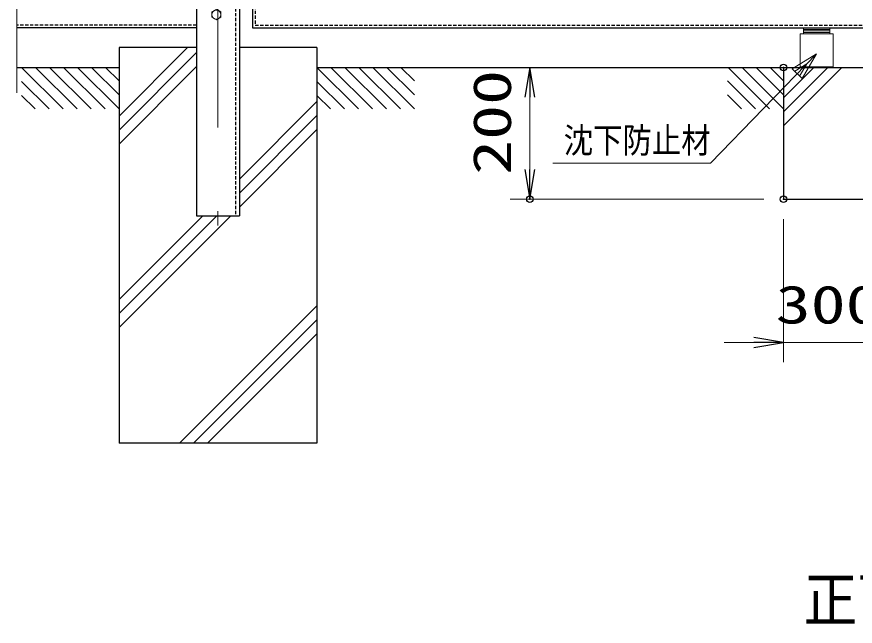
# Model space of a CAD drawing. Units: millimetres, scale not verified. Extents: x -5249 to 5251, y -3712 to 3712.
# Drawn here: x -1345 to -74, y -786 to 139 of the extents above; entities that cross this region are included whole.
import ezdxf
from ezdxf.enums import TextEntityAlignment as Align

# ---------------------------------------------------------------- set-up
doc = ezdxf.new("R2010")
doc.units = ezdxf.units.MM
doc.header["$LTSCALE"] = 20
doc.header["$PDMODE"] = 32
doc.header["$PDSIZE"] = 10
doc.linetypes.add('USER1', pattern=[0.375, 0.25, -0.125])
doc.linetypes.add('USER2', pattern=[50.8, 31.75, -6.35, 6.35, -6.35])
for name, color, linetype, lineweight in [('0-2_D-STR1', 1, 'Continuous', 25), ('0-4_0', 7, 'Continuous', 25), ('0-5_D-STR-DIM', 7, 'Continuous', 13), ('0-7_D-STR-TXT', 7, 'Continuous', 13), ('0-8_D-STR4', 7, 'Continuous', 25), ('0-9_D-BMK', 2, 'Continuous', 13), ('0-A_D-BGD', 7, 'Continuous', 25), ('0-B_D-STR3', 3, 'Continuous', 13)]:
    doc.layers.add(name, color=color, linetype=linetype, lineweight=lineweight)
doc.layers.add('0-6_Defpoints', color=7, linetype='Continuous')
doc.styles.add('ＭＳ ゴシック', font='')
doc.styles.get('ＭＳ ゴシック').set_extended_font_data('MS Gothic')

# ---------------------------------------------------------------- blocks, each defined once
blk = doc.blocks.new('DARROWS')
at = {"layer": '0-4_0'}
blk.add_line((0, 0), (-19.982, 0), dxfattribs=at)
blk.add_lwpolyline([(-20, -3.333), (0, 0), (-20, 3.333)], dxfattribs=at)

msp = doc.modelspace()

# ---------------------------------------------------------------- linework, layer by layer
at = {"layer": '0-2_D-STR1'}
for p, q in [((-1072.63, 1606.78), (-1072.63, -163.22)), ((-1007.63, 1606.78), (-1007.63, -163.22)), ((-987.63, 1591.78), (-987.63, 121.78)), ((-1072.63, 121.78), (-1345.2, 121.78)), ((-987.63, 121.78), (-37.63, 121.78)), ((-1072.63, -163.22), (-1007.63, -163.22))]:
    msp.add_line(p, q, dxfattribs=at)
at = {"layer": '0-2_D-STR1', "linetype": 'USER1'}
for p, q in [((-1013.63, 1606.78), (-1013.63, -163.22)), ((-983.63, 1587.78), (-983.63, 125.78)), ((-1072.63, 125.78), (-1345.2, 125.78)), ((-983.63, 125.78), (-41.63, 125.78))]:
    msp.add_line(p, q, dxfattribs=at)
at = {"layer": '0-5_D-STR-DIM'}
for p, q in [((-212.63, 61.78), (-597.18, 61.78)), ((-567.18, 16.78), (-567.18, -93.22)), ((-212.63, -138.22), (-597.18, -138.22)), ((-182.63, -168.22), (-182.63, -385.46)), ((-227.63, -355.46), (-272.63, -355.46)), ((-182.63, -355.46), (117.37, -355.46))]:
    msp.add_line(p, q, dxfattribs=at)
at = {"layer": '0-6_Defpoints'}
for p in [(-182.63, 61.78), (-567.18, -138.22), (-182.63, -138.22), (-182.63, -138.22)]:
    msp.add_point(p, dxfattribs=at)
at = {"layer": '0-7_D-STR-TXT'}
for p, q in [((-132.68, 82.43), (-293.61, -83.65)), ((-169.52, 59.69), (-132.68, 82.43)), ((-132.68, 82.43), (-154.49, 45.03)), ((-165.76, 56.02), (-147.34, 67.39)), ((-147.34, 67.39), (-158.25, 48.69)), ((-154.49, 45.03), (-169.52, 59.69)), ((-293.61, -83.65), (-532.58, -83.65))]:
    msp.add_line(p, q, dxfattribs=at)
at = {"layer": '0-8_D-STR4'}
for p, q in [((-1190.13, 91.78), (-1190.14, -508.22)), ((-1190.14, -12), (-1086.35, 91.78)), ((-1072.63, 91.78), (-1190.13, 91.78)), ((-890.13, 91.78), (-1007.63, 91.78)), ((-890.13, 91.78), (-890.14, -508.22)), ((-1190.14, -33.22), (-1072.63, 84.29)), ((-1190.14, -54.43), (-1072.63, 63.07)), ((-182.63, 61.78), (-182.63, -138.22)), ((-182.63, 15.67), (-136.52, 61.78)), ((-182.63, -5.55), (-115.3, 61.78)), ((-182.63, -26.76), (-94.09, 61.78)), ((-1007.63, -107.66), (-890.14, 9.84)), ((-1007.63, -128.87), (-890.14, -11.38)), ((-1007.63, -150.09), (-890.14, -32.59)), ((-182.63, -138.22), (117.37, -138.22)), ((-1190.14, -290.16), (-1063.19, -163.22)), ((-1190.14, -311.37), (-1041.98, -163.22)), ((-1190.13, -332.59), (-1020.76, -163.22)), ((-1098.54, -508.22), (-890.13, -299.81)), ((-1077.33, -508.22), (-890.13, -321.02)), ((-1056.12, -508.22), (-890.13, -342.24)), ((-890.13, -508.22), (-1190.13, -508.22))]:
    msp.add_line(p, q, dxfattribs=at)
at = {"layer": '0-9_D-BMK', "linetype": 'USER2'}
msp.add_line((-1040.13, 1621.78), (-1040.13, -178.22), dxfattribs=at)
at = {"layer": '0-9_D-BMK'}
msp.add_line((-1345.2, 150.01), (-1345.2, 23.16), dxfattribs=at)
at = {"layer": '0-A_D-BGD'}
for p, q in [((-1345.2, 61.78), (-1190.13, 61.78)), ((-1337.85, 61.78), (-1274.98, -1.09)), ((-1316.64, 61.78), (-1253.77, -1.09)), ((-1295.43, 61.78), (-1232.56, -1.09)), ((-1274.21, 61.78), (-1211.34, -1.09)), ((-1253, 61.78), (-1190.13, -1.09)), ((-1231.79, 61.78), (-1190.13, 20.13)), ((-1210.57, 61.78), (-1190.13, 41.34)), ((-890.13, 61.78), (824.87, 61.78)), ((-890.13, 61.78), (-827.26, -1.09)), ((-868.92, 61.78), (-806.05, -1.09)), ((-847.71, 61.78), (-784.84, -1.09)), ((-826.5, 61.78), (-763.62, -1.09)), ((-805.28, 61.78), (-742.41, -1.09)), ((-784.07, 61.78), (-742.41, 20.13)), ((-762.85, 61.78), (-742.41, 41.34)), ((-266.71, 61.78), (-203.84, -1.09)), ((-245.5, 61.78), (-182.63, -1.09)), ((-224.29, 61.78), (-182.63, 20.12)), ((-203.07, 61.78), (-182.63, 41.33)), ((-1337.85, 40.57), (-1296.2, -1.09)), ((-890.13, 40.57), (-848.48, -1.09)), ((-267.48, 41.33), (-225.06, -1.09)), ((-1337.85, 19.36), (-1317.41, -1.09)), ((-890.13, 19.36), (-869.69, -1.09)), ((-267.48, 20.12), (-246.27, -1.09))]:
    msp.add_line(p, q, dxfattribs=at)
at = {"layer": '0-B_D-STR3'}
for p, q in [((-152.63, 121.78), (-152.63, 119.48)), ((-152.63, 121.78), (-112.63, 121.78)), ((-152.63, 119.48), (-152.63, 117.18)), ((-152.63, 119.48), (-112.63, 119.48)), ((-152.63, 119.48), (-112.63, 119.48)), ((-152.63, 117.18), (-152.63, 114.88)), ((-152.63, 117.18), (-112.63, 117.18)), ((-152.63, 117.18), (-112.63, 117.18)), ((-152.63, 114.88), (-152.63, 112.58)), ((-152.63, 114.88), (-112.63, 114.88)), ((-152.63, 114.88), (-112.63, 114.88)), ((-112.63, 121.78), (-112.63, 119.48)), ((-112.63, 119.48), (-112.63, 117.18)), ((-112.63, 117.18), (-112.63, 114.88)), ((-112.63, 114.88), (-112.63, 112.58)), ((-157.63, 112.58), (-157.63, 62.58)), ((-157.63, 112.58), (-107.63, 112.58)), ((-152.63, 112.58), (-112.63, 112.58)), ((-147.93, 112.58), (-137.33, 112.58)), ((-127.93, 112.58), (-117.33, 112.58)), ((-107.63, 112.58), (-107.63, 62.58)), ((-157.63, 62.58), (-107.63, 62.58))]:
    msp.add_line(p, q, dxfattribs=at)
msp.add_lwpolyline([(-1042.63, 149.88), (-1049.65, 145.83), (-1049.65, 137.73), (-1042.63, 133.68), (-1035.62, 137.73), (-1035.62, 145.83)], close=True, dxfattribs=at)
msp.add_circle((-1042.63, 141.78), 7.03, dxfattribs=at)

# ---------------------------------------------------------------- block references
at = {"layer": '0-5_D-STR-DIM', "xscale": 2.25, "yscale": 2.25}
for p, rotation in [((-567.18, 61.78), 90), ((-567.18, -138.22), 270)]:
    msp.add_blockref('DARROWS', p, dxfattribs=dict(at, rotation=rotation))
msp.add_blockref('DARROWS', (-182.63, -355.46), dxfattribs=at)

# ---------------------------------------------------------------- texts
at = {"layer": '0-5_D-STR-DIM', "style": 'ＭＳ ゴシック', "width": 1.35}
msp.add_text('200', height=57.77, rotation=90, dxfattribs=at).set_placement((-578.57, -101.22), align=Align.BOTTOM_LEFT)
msp.add_text('300X300', height=57.77, dxfattribs=at).set_placement((-194.63, -344.06), align=Align.BOTTOM_LEFT)
at = {"layer": '0-7_D-STR-TXT', "style": 'ＭＳ ゴシック'}
for s, height, width, p in [('沈下防止材', 38.42, 0.85, (-515.96, -79.53)), ('正面図', 66.27, 0.9, (-152.12, -798.52))]:
    msp.add_text(s, height=height, dxfattribs=dict(at, width=width)).set_placement(p, align=Align.BOTTOM_LEFT)

doc.saveas('drawing.dxf')
